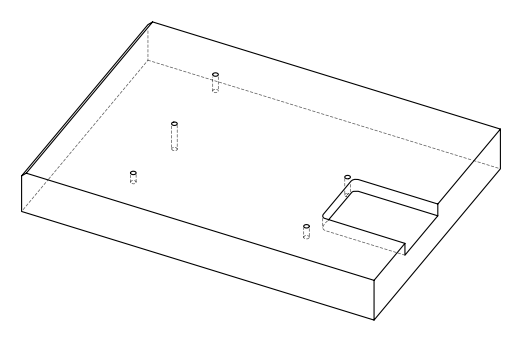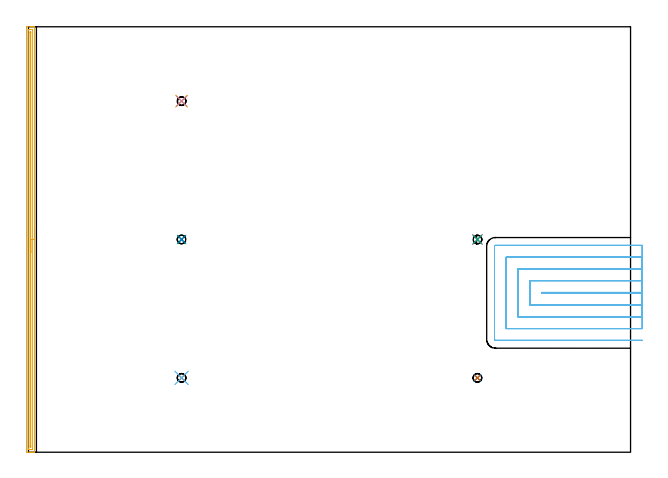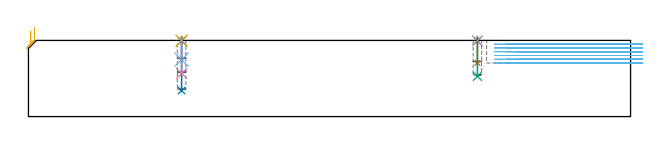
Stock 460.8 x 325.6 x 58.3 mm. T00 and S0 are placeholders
(PLAN: 12 operations, 3 tool changes, 26.2 min)
(1 SPOT_DRILL | STEP1POCKET | NXT0321_9005460120000 | 0.03 min | 0 mm3)
(2 SPOT_DRILL_1 | STEP1POCKET_1 | NXT0321_9005460120000 | 0.03 min | 0 mm3)
(3 SPOT_DRILL_2 | STEP1POCKET_2 | NXT0321_9005460120000 | 0.03 min | 1 mm3)
(4 SPOT_DRILL_3 | STEP1POCKET_3 | NXT0321_9005460120000 | 0.03 min | 0 mm3)
(5 SPOT_DRILL_4 | STEP1POCKET_4 | NXT0321_9005460120000 | 0.03 min | 1 mm3)
(6 DRILL_BLIND_HOLE_INTO_CENTER | STEP1POCKET | NXT0301_037 | 0.07 min | 469 mm3)
(7 DRILL_BLIND_HOLE_INTO_CENTER_1 | STEP1POCKET_1 | NXT0301_037 | 0.08 min | 554 mm3)
(8 DRILL_BLIND_HOLE_INTO_CENTER_2 | STEP1POCKET_2 | NXT0301_037 | 0.16 min | 1268 mm3)
(9 DRILL_BLIND_HOLE_INTO_CENTER_3 | STEP1POCKET_3 | NXT0301_037 | 0.12 min | 901 mm3)
(10 DRILL_BLIND_HOLE_INTO_CENTER_4 | STEP1POCKET_4 | NXT0301_037 | 0.11 min | 827 mm3)
(11 AREA_MILL | FG_CHAMFER_SURFACE | UGT0205_001 | 7.97 min | 6057 mm3)
(12 MILL_SLOT | SLOT_PARTIAL_RECTANGULAR | NXT0201_011 | Follow Part, ap 3, ae 75% | 17.51 min | 161012 mm3)
(TOOL NXT0321_9005460120000 | NC Spot Drill, 142deg, 12mm, Carbide, Uncoated | D12 PA142 FL30 Z2)
(TOOL NXT0301_037 | Carbide Drill 6.6mm [860.1-0660-033A1-MM 2214] | D6.6 PA140 FL53 Z2)
(TOOL UGT0205_001 | Chamfer Mill 20 x 3 x 45 deg. | D20 FL50 Z2)
(TOOL NXT0201_011 | ENDMILL 12mm [2P460-1200-NA 1630] | D12 FL38 Z6)
(OP 1 SPOT_DRILL)
G17 G21 G94 G90
T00 M6
G54
G17 G0 G90 X117.2 Y56.9 S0 M3
G43 Z68.3 H0
G94 G81 G98 Z58.016 F250. R61.3
G80
M5
M2
(OP 2 SPOT_DRILL_1)
G17 G21 G94 G90
T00 M6
G54
G17 G0 G90 X343.6 Y56.9 S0 M3
G43 Z68.3 H0
G94 G81 G98 Z58.016 F250. R61.3
G80
M5
M2
(OP 3 SPOT_DRILL_2)
G17 G21 G94 G90
T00 M6
G54
G17 G0 G90 X117.2 Y162.8 S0 M3
G43 Z68.3 H0
G94 G81 G98 Z58.016 F250. R61.3
G80
M5
M2
(OP 4 SPOT_DRILL_3)
G17 G21 G94 G90
T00 M6
G54
G17 G0 G90 X343.6 Y162.8 S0 M3
G43 Z68.3 H0
G94 G81 G98 Z58.016 F250. R61.3
G80
M5
M2
(OP 5 SPOT_DRILL_4)
G17 G21 G94 G90
T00 M6
G54
G17 G0 G90 X117.2 Y268.7 S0 M3
G43 Z68.3 H0
G94 G81 G98 Z58.016 F250. R61.3
G80
M5
M2
(OP 6 DRILL_BLIND_HOLE_INTO_CENTER)
G17 G21 G94 G90
T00 M6
G54
G17 G0 G90 X117.2 Y56.9 S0 M3
G43 Z68.3 H1
G94 G81 G98 Z43.6 F250. R60.3
G80
M5
M2
(OP 7 DRILL_BLIND_HOLE_INTO_CENTER_1)
G17 G21 G94 G90
T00 M6
G54
G17 G0 G90 X343.6 Y56.9 S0 M3
G43 Z68.3 H1
G94 G81 G98 Z41.1 F250. R60.3
G80
M5
M2
(OP 8 DRILL_BLIND_HOLE_INTO_CENTER_2)
G17 G21 G94 G90
T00 M6
G54
G17 G0 G90 X117.2 Y162.8 S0 M3
G43 Z68.3 H1
G94 G81 G98 Z19.9 F250. R60.3
G80
M5
M2
(OP 9 DRILL_BLIND_HOLE_INTO_CENTER_3)
G17 G21 G94 G90
T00 M6
G54
G17 G0 G90 X343.6 Y162.8 S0 M3
G43 Z68.3 H1
G94 G81 G98 Z30.8 F250. R60.3
G80
M5
M2
(OP 10 DRILL_BLIND_HOLE_INTO_CENTER_4)
G17 G21 G94 G90
T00 M6
G54
G17 G0 G90 X117.2 Y268.7 S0 M3
G43 Z68.3 H1
G94 G81 G98 Z33. F250. R60.3
G80
M5
M2
(OP 11 AREA_MILL)
G17 G21 G94 G90
T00 M6
G54
G17 G0 G90 X4.6 Y172.8 S1061 M3
G43 Z68.3 H0
G94 G1 Y172.762 Z67.428 F250.
Y172.648 Z66.563
Y172.459 Z65.712
Y172.197 Z64.88
Y171.863 Z64.074
Y171.46 Z63.3
Y170.992 Z62.564
Y170.46 Z61.872
Y169.871 Z61.229
Y169.228 Z60.639
Y168.536 Z60.108
Y167.8 Z59.64
Y167.026 Z59.237
Y166.22 Z58.903
Y165.388 Z58.641
Y164.537 Z58.452
Y163.672 Z58.338
Y162.8 Z58.3
Y0.174
X4.598 Y0.01 Z58.288
X4.44 Y0.001 Z58.132
X4.278 Y0. Z57.977
X3.992 Z57.692
X3.308 Z57.002
X2.086 Z55.783
X1.55 Z55.244
X0.939 Z54.635
X-1.495 Z52.201
X-1.497 Y0.002 Z52.2
X-1.499 Y0.201 Z52.199
X-1.5 Y0.621 Z52.2
Y324.979
X-1.499 Y325.399 Z52.199
X-1.497 Y325.598 Z52.2
X-1.496 Y325.6 Z52.201
X1.55 Z55.244
X2.086 Z55.783
X2.429 Z56.125
X2.965 Z56.661
X3.308 Z57.002
X3.992 Z57.692
X4.278 Z57.977
X4.44 Y325.599 Z58.132
X4.598 Y325.59 Z58.288
X4.6 Y325.426 Z58.3
Y162.8
X3.186 Z56.886
X3.185 Y2.533 Z56.885
X3.184 Y2.408 Z56.884
X3.179 Y2.033 Z56.879
X2.821 Y2.009 Z56.521
X2.429 Y2.004 Z56.129
X1.951 Y2. Z55.651
X-0.005 Y2.001 Z53.695
X-0.038 Y2.002 Z53.662
X-0.072 Y2.006 Z53.628
X-0.079 Y2.01 Z53.621
X-0.082 Y2.017 Z53.618
X-0.084 Y2.045 Z53.616
X-0.086 Y2.284 Z53.614
Y2.408
X-0.085 Y323.068 Z53.615
X-0.084 Y323.192 Z53.616
X-0.079 Y323.567 Z53.621
X0.279 Y323.591 Z53.979
X0.671 Y323.596 Z54.371
X1.149 Y323.6 Z54.849
X3.105 Y323.599 Z56.805
X3.138 Y323.598 Z56.838
X3.172 Y323.594 Z56.872
X3.179 Y323.59 Z56.879
X3.182 Y323.583 Z56.882
X3.184 Y323.555 Z56.884
X3.186 Y323.316 Z56.886
Y323.192
Y162.8
X1.771 Z55.471
Y4.863
X1.77 Y4.195 Z55.47
X1.769 Y4.083 Z55.469
X1.765 Y4.028 Z55.465
X1.763 Y4.01 Z55.463
X1.737 Y4.005 Z55.437
X1.55 Y4.004 Z55.25
X1.359 Y4.008 Z55.059
X1.338 Y4.01 Z55.038
X1.335 Y4.022 Z55.035
X1.331 Y4.06 Z55.031
X1.329 Y4.12 Z55.029
X1.328 Y320.737 Z55.028
X1.33 Y321.405 Z55.03
X1.331 Y321.518 Z55.031
X1.335 Y321.572 Z55.035
X1.337 Y321.59 Z55.037
X1.363 Y321.595 Z55.063
X1.55 Y321.596 Z55.25
X1.741 Y321.592 Z55.441
X1.762 Y321.59 Z55.462
X1.765 Y321.578 Z55.465
X1.769 Y321.54 Z55.469
X1.771 Y321.48 Z55.471
Y162.8
Y161.928 Z55.51
Y161.064 Z55.623
Y160.212 Z55.812
Y159.38 Z56.075
Y158.574 Z56.408
Y157.8 Z56.811
Y157.064 Z57.28
Y156.372 Z57.811
Y155.729 Z58.4
Y155.14 Z59.044
Y154.609 Z59.736
Y154.14 Z60.471
Y153.737 Z61.245
Y153.403 Z62.051
Y153.141 Z62.883
Y152.952 Z63.735
Y152.838 Z64.6
Y152.8 Z65.471
G0 Z68.3
M5
M2
(OP 12 MILL_SLOT)
G17 G21 G94 G90
T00 M6
G54
G17 G0 G90 X469.8 Y122.3 S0 M3
G43 Z68.3 H1
Z55.417
G94 G1 X466.8 F250.
X392.7 F500.
Y121.6
X466.8
X469.8 F250.
Y131.3
X466.8
X383.7 F500.
Y112.6
X466.8
X469.8 F250.
Y140.3
X466.8
X374.7 F500.
Y103.6
X466.8
X469.8 F250.
Y149.3
X466.8
X365.7 F500.
Y94.6
X466.8
X469.8 F250.
Y158.3
X466.8
X357.3 F500.
G3 X356.7 Y157.7 R0.6
G1 Y86.2
G3 X357.3 Y85.6 R0.6
G1 X466.8
X469.8 F250.
G0 Y122.3 Z52.533
G1 X466.8
X392.7 F500.
Y121.6
X466.8
X469.8 F250.
Y131.3
X466.8
X383.7 F500.
Y112.6
X466.8
X469.8 F250.
Y140.3
X466.8
X374.7 F500.
Y103.6
X466.8
X469.8 F250.
Y149.3
X466.8
X365.7 F500.
Y94.6
X466.8
X469.8 F250.
Y158.3
X466.8
X357.3 F500.
G3 X356.7 Y157.7 R0.6
G1 Y86.2
G3 X357.3 Y85.6 R0.6
G1 X466.8
X469.8 F250.
G0 Y122.3 Z49.65
G1 X466.8
X392.7 F500.
Y121.6
X466.8
X469.8 F250.
Y131.3
X466.8
X383.7 F500.
Y112.6
X466.8
X469.8 F250.
Y140.3
X466.8
X374.7 F500.
Y103.6
X466.8
X469.8 F250.
Y149.3
X466.8
X365.7 F500.
Y94.6
X466.8
X469.8 F250.
Y158.3
X466.8
X357.3 F500.
G3 X356.7 Y157.7 R0.6
G1 Y86.2
G3 X357.3 Y85.6 R0.6
G1 X466.8
X469.8 F250.
G0 Y122.3 Z46.767
G1 X466.8
X392.7 F500.
Y121.6
X466.8
X469.8 F250.
Y131.3
X466.8
X383.7 F500.
Y112.6
X466.8
X469.8 F250.
Y140.3
X466.8
X374.7 F500.
Y103.6
X466.8
X469.8 F250.
Y149.3
X466.8
X365.7 F500.
Y94.6
X466.8
X469.8 F250.
Y158.3
X466.8
X357.3 F500.
G3 X356.7 Y157.7 R0.6
G1 Y86.2
G3 X357.3 Y85.6 R0.6
G1 X466.8
X469.8 F250.
G0 Y122.3 Z43.883
G1 X466.8
X392.7 F500.
Y121.6
X466.8
X469.8 F250.
Y131.3
X466.8
X383.7 F500.
Y112.6
X466.8
X469.8 F250.
Y140.3
X466.8
X374.7 F500.
Y103.6
X466.8
X469.8 F250.
Y149.3
X466.8
X365.7 F500.
Y94.6
X466.8
X469.8 F250.
Y158.3
X466.8
X357.3 F500.
G3 X356.7 Y157.7 R0.6
G1 Y86.2
G3 X357.3 Y85.6 R0.6
G1 X466.8
X469.8 F250.
G0 Y122.3 Z41.
G1 X466.8
X392.7 F500.
Y121.6
X466.8
X469.8 F250.
Y131.3
X466.8
X383.7 F500.
Y112.6
X466.8
X469.8 F250.
Y140.3
X466.8
X374.7 F500.
Y103.6
X466.8
X469.8 F250.
Y149.3
X466.8
X365.7 F500.
Y94.6
X466.8
X469.8 F250.
Y158.3
X466.8
X357.3 F500.
G3 X356.7 Y157.7 R0.6
G1 Y86.2
G3 X357.3 Y85.6 R0.6
G1 X466.8
X469.8 F250.
G0 Z68.3
M5
M2
